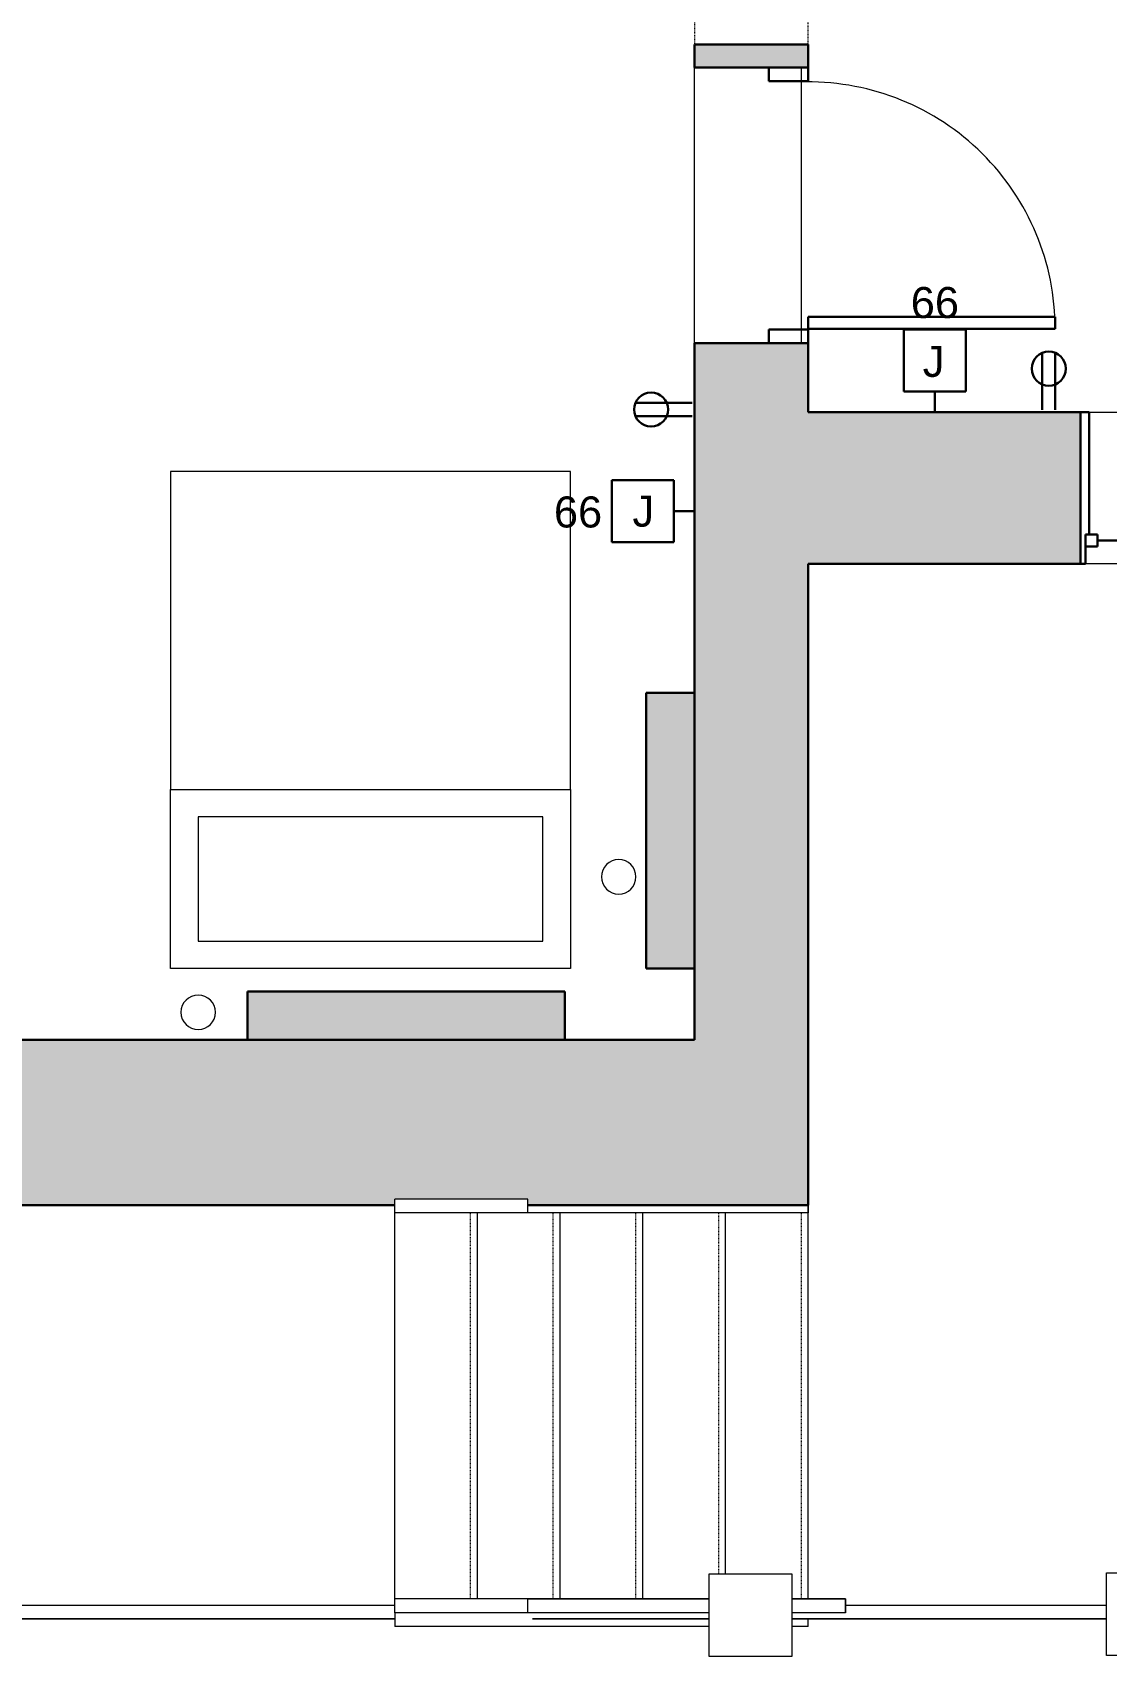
# Model space of a CAD drawing. Header units: inches. Extents: x -4688 to 1542, y -3558 to 978.
# Drawn here: x 368.2 to 524, y -66.6 to 169 of the extents above; entities that cross this region are included whole.
import ezdxf

# ---------------------------------------------------------------- set-up
doc = ezdxf.new("R2010")
doc.units = ezdxf.units.IN
doc.header["$MEASUREMENT"] = 0
doc.linetypes.add('Overhead', pattern=[0.15625, 0.09375, -0.0625])
doc.linetypes.add('Overhead 1_16_', pattern=[0.101562, 0.0625, -0.039062])
for name, color, linetype, lineweight in [('A-ANNO-NOTE', 131, 'Continuous', 40), ('A-COLS', 52, 'Continuous', 18), ('A-DETL-GENF', 92, 'Continuous', 18), ('A-DETL-MEDM', 33, 'Continuous', 18), ('A-DOOR', 31, 'Continuous', 18), ('A-DOOR-FRAM', 31, 'Continuous', 30), ('A-FLOR', 192, 'Continuous', 18), ('A-FLOR-HRAL', 11, 'Continuous', 18), ('A-GLAZ', 151, 'Continuous', 18), ('A-WALL', 113, 'Continuous', 18), ('A-WALL-PATT', 111, 'Continuous', 18), ('S-STRS', 31, 'Continuous', 18)]:
    doc.layers.add(name, color=color, linetype=linetype, lineweight=lineweight)
doc.styles.add('Arial', font='arial.ttf', dxfattribs={"height": 4.5})
doc.styles.add('Swis721 Lt BT', font='swissl.ttf', dxfattribs={"height": 4.5})

# ---------------------------------------------------------------- blocks, each defined once
blk = doc.blocks.new('Top Rail Type - Top Rail_Internal_-5011479-1st Floor Power _ Signal')
at = {"layer": 'A-FLOR-HRAL', "lineweight": 9}
for p, q in [((354.13, -59.18), (420.78, -59.18)), ((420.78, -61.18), (354.13, -61.18)), ((466.4, -61.18), (440.75, -61.18)), ((524.04, -61.18), (478.4, -61.18)), ((486.19, -59.18), (524.04, -59.18))]:
    blk.add_line(p, q, dxfattribs=at)
blk = doc.blocks.new('Top Rail Type - Top Rail_Internal_-V4-1st Floor Power _ Signal')
at = {"layer": 'A-FLOR-HRAL', "lineweight": 9}
for p, q in [((354.13, -59.18), (420.78, -59.18)), ((354.13, -61.18), (420.78, -61.18)), ((440.75, -61.18), (466.4, -61.18)), ((478.4, -61.18), (524.04, -61.18)), ((486.19, -59.18), (524.04, -59.18))]:
    blk.add_line(p, q, dxfattribs=at)
blk = doc.blocks.new('Double Hung - side window 3_ 6_5_ x 5_ 6_ 2-5312470-1st Floor Power _ Signal')
at = {"layer": 'A-GLAZ', "color": 8, "lineweight": 30}
for p, q in [((-21.25, 11), (-20.5, 11)), ((-20.5, 6.75), (-20.5, 11)), ((20.5, 6.75), (20.5, 11)), ((21.25, 11), (20.5, 11)), ((-20.5, 8.5), (-20.5, 6.75)), ((-20.5, 8.5), (-18.75, 8.5)), ((-18.75, 8.5), (-18.75, 6.75)), ((-18.75, 7.625), (18.75, 7.625)), ((18.75, 8.5), (18.75, 6.75)), ((20.5, 8.5), (18.75, 8.5)), ((20.5, 8.5), (20.5, 6.75)), ((-20.5, 6.75), (-18.75, 6.75)), ((-20.5, 6.75), (-20, 6.75)), ((-20, -11), (-20, 6.75)), ((20.5, 6.75), (18.75, 6.75)), ((20, 6.75), (20.5, 6.75)), ((20, 6.75), (20, -11)), ((-20, -11), (-21.25, -11)), ((20, -11), (21.25, -11))]:
    blk.add_line(p, q, dxfattribs=at)
blk = doc.blocks.new('Single Flush - D2 3_ X 8_-8252886-1st Floor Power _ Signal')
at = {"layer": 'A-DOOR', "lineweight": 30}
for p, q in [((16.15625, 44.0625), (16.15625, 8.25)), ((17.90625, 44.0625), (16.15625, 44.0625)), ((17.90625, 8.25), (17.90625, 44.0625)), ((16.15625, 8.25), (17.90625, 8.25))]:
    blk.add_line(p, q, dxfattribs=at)
at = {"layer": 'A-DOOR', "lineweight": 9}
blk.add_arc((17.90625, 8.25), 35.8125, 90, 180.5, dxfattribs=at)
at = {"layer": 'A-DOOR-FRAM'}
for p, q in [((-20, 2.5), (-20, 8.25)), ((-20, 8.25), (-18, 8.25)), ((-18, 2.5), (-18, 8.25)), ((18.000004, 2.5), (18.000004, 8.25)), ((18.000004, 8.25), (20.000004, 8.25)), ((20.000004, 2.5), (20.000004, 8.25)), ((-20, 2.5), (-18, 2.5)), ((18.000004, 2.5), (20.000004, 2.5))]:
    blk.add_line(p, q, dxfattribs=at)
blk = doc.blocks.new('Door-Opening - 96_ x 96_ 4-7365091-1st Floor Power _ Signal')
at = {"layer": 'A-DETL-GENF', "linetype": 'Overhead', "lineweight": 9}
for p, q in [((67.68, 8.25), (-68.32, 8.25)), ((-68.32, -8.25), (67.68, -8.25))]:
    blk.add_line(p, q, dxfattribs=at)
at = {"layer": 'A-DETL-MEDM', "lineweight": 30}
for p, q in [((-68.32, 8.25), (-68.32, -8.25)), ((67.68, -8.25), (67.68, 8.25))]:
    blk.add_line(p, q, dxfattribs=at)
blk = doc.blocks.new('Top Rail Type - Top Rail_Internal_-7464454-1st Floor Power _ Signal')
at = {"layer": 'A-FLOR-HRAL', "lineweight": 9}
for p, q in [((440.09, -2.27), (440.09, -0.27)), ((480.78, -2.27), (440.09, -2.27)), ((480.78, -1.17), (480.78, -2.27))]:
    blk.add_line(p, q, dxfattribs=at)
blk = doc.blocks.new('Top Rail Type - Top Rail_Internal_-V72-1st Floor Power _ Signal')
at = {"layer": 'A-FLOR-HRAL', "lineweight": 9}
for p, q in [((420.78, -2.27), (420.78, -0.27)), ((432.78, -0.27), (420.78, -0.27)), ((432.78, -2.27), (420.78, -2.27)), ((440.09, -0.27), (432.78, -0.27)), ((480.78, -2.27), (432.78, -2.27)), ((480.78, -2.27), (480.78, -1.17))]:
    blk.add_line(p, q, dxfattribs=at)
blk = doc.blocks.new('Top Rail Type - Top Rail_Internal_-7464466-1st Floor Power _ Signal')
at = {"layer": 'A-FLOR-HRAL', "lineweight": 9}
for p, q in [((440.09, -60.27), (440.09, -58.27)), ((440.09, -58.27), (466.4, -58.27)), ((478.4, -58.27), (486.19, -58.27)), ((486.19, -58.27), (486.19, -60.27)), ((466.4, -60.27), (440.09, -60.27)), ((486.19, -60.27), (478.4, -60.27))]:
    blk.add_line(p, q, dxfattribs=at)
blk = doc.blocks.new('Top Rail Type - Top Rail_Internal_-V73-1st Floor Power _ Signal')
at = {"layer": 'A-FLOR-HRAL', "lineweight": 9}
for p, q in [((420.78, -60.27), (420.78, -58.27)), ((432.78, -58.27), (420.78, -58.27)), ((466.4, -58.27), (432.78, -58.27)), ((486.19, -58.27), (478.4, -58.27)), ((486.19, -60.27), (486.19, -58.27)), ((432.78, -60.27), (420.78, -60.27)), ((466.4, -60.27), (432.78, -60.27)), ((486.19, -60.27), (478.4, -60.27))]:
    blk.add_line(p, q, dxfattribs=at)

msp = doc.modelspace()

# ---------------------------------------------------------------- hatches: boundary and pattern name
at = {"layer": 'A-WALL-PATT', "lineweight": 9}
h = msp.add_hatch(color=7, dxfattribs=at)
h.paths.add_polyline_path([(480.78, -1.17), (480.78, 123.89), (464.28, 123.89), (464.28, -1.17)], flags=0)
h.paths.add_polyline_path([(480.78, 163.89), (480.78, 167.2), (464.28, 167.2), (464.28, 163.89)], flags=0)
h.paths.add_polyline_path([(464.28, 303.2), (480.78, 303.2), (480.78, 394.76), (464.28, 394.76)], flags=0)
h.paths.add_polyline_path([(464.28, 430.76), (480.78, 430.76), (480.78, 498.76), (464.28, 498.76), (464.28, 441.2)], flags=0)
h.paths.add_polyline_path([(480.78, 534.76), (480.78, 814.52), (464.28, 814.52), (464.28, 534.76)], flags=0)
h = msp.add_hatch(color=7, dxfattribs=at)
h.paths.add_polyline_path([(1329.15, 91.89), (1329.15, 113.89), (1290.24, 113.89), (1290.24, 91.89)], flags=0)
h.paths.add_polyline_path([(1263.74, 91.89), (1263.74, 113.89), (1161.83, 113.89), (1161.83, 91.89), (1210.67, 91.89)], flags=0)
h.paths.add_polyline_path([(1120.83, 91.89), (1120.83, 113.89), (1049.4, 113.89), (1049.4, 91.89)], flags=0)
h.paths.add_polyline_path([(1006.9, 91.89), (1006.9, 113.89), (966.34, 113.89), (966.34, 91.89), (996.51, 91.89)], flags=0)
h.paths.add_polyline_path([(923.84, 91.89), (923.84, 113.89), (890.51, 113.89), (890.51, 91.89)], flags=0)
h.paths.add_polyline_path([(848.01, 91.89), (848.01, 113.89), (799.34, 113.89), (799.34, 91.89)], flags=0)
h.paths.add_polyline_path([(756.84, 91.89), (756.84, 113.89), (677.93, 113.89), (677.93, 91.89)], flags=0)
h.paths.add_polyline_path([(635.43, 91.89), (635.43, 113.89), (562.75, 113.89), (562.75, 91.89), (568.19, 91.89)], flags=0)
h.paths.add_polyline_path([(520.25, 91.89), (520.25, 113.89), (480.78, 113.89), (480.78, 91.89)], flags=0)
for points in [[(457.28, 33.17), (464.28, 33.17), (464.28, 73.17), (457.28, 73.17), (457.28, 51.73)], [(445.44, 22.83), (445.44, 29.83), (399.44, 29.83), (399.44, 22.83), (407.57, 22.83)], [(440.08, -1.17), (464.28, -1.17), (464.28, 22.83), (18.22, 22.83), (18.22, -1.17), (420.78, -1.17), (420.78, -0.27), (440.08, -0.27)]]:
    msp.add_hatch(color=7, dxfattribs=at).paths.add_polyline_path(points, flags=0)

# ---------------------------------------------------------------- linework, layer by layer
at = {"layer": 'A-ANNO-NOTE', "lineweight": 30}
for p, q in [((503.64, 125.89), (494.64, 125.89)), ((494.64, 125.89), (494.64, 116.89)), ((503.64, 116.89), (503.64, 125.89)), ((514.7, 114.22), (514.7, 122.48)), ((516.61, 114.22), (516.61, 122.48)), ((494.64, 116.89), (503.64, 116.89)), ((499.14, 113.89), (499.14, 116.89)), ((463.95, 115.23), (455.69, 115.23)), ((463.95, 113.31), (455.69, 113.31)), ((500.64, 113.89), (497.64, 113.89)), ((461.28, 104.03), (452.28, 104.03)), ((452.28, 104.03), (452.28, 95.03)), ((461.28, 95.03), (461.28, 104.03)), ((464.28, 99.53), (461.28, 99.53)), ((464.28, 101.03), (464.28, 98.03)), ((452.28, 95.03), (461.28, 95.03))]:
    msp.add_line(p, q, dxfattribs=at)
for centre in [(515.66, 120.2), (457.97, 114.27)]:
    msp.add_circle(centre, 2.47, dxfattribs=at)
at = {"layer": 'A-COLS', "lineweight": 9}
for p, q in [((466.4, -54.63), (478.4, -54.63)), ((466.4, -66.63), (466.4, -54.63)), ((478.4, -54.63), (478.4, -66.63)), ((524.04, -54.5), (536.04, -54.5)), ((524.04, -66.5), (524.04, -54.5)), ((478.4, -66.63), (466.4, -66.63)), ((536.04, -66.5), (524.04, -66.5))]:
    msp.add_line(p, q, dxfattribs=at)
at = {"layer": 'A-FLOR'}
for p, q in [((464.28, 123.89), (464.28, 163.89)), ((479.74, 163.89), (479.74, 123.89)), ((446.28, 105.28), (388.28, 105.28)), ((388.28, 105.28), (388.28, 59.17)), ((446.28, 59.17), (446.28, 105.28))]:
    msp.add_line(p, q, dxfattribs=at)
for centre, start, end in [((453.28, 46.48), 0, 180), ((453.28, 46.48), 180, 360), ((392.28, 26.83), 0, 180), ((392.28, 26.83), 180, 360)]:
    msp.add_arc(centre, 2.5, start, end, dxfattribs=at)
at = {"layer": 'A-WALL', "color": 8, "lineweight": 30}
for p, q in [((464.28, 167.2), (464.28, 163.89)), ((480.78, 163.89), (480.78, 167.2)), ((464.28, 163.89), (480.78, 163.89)), ((464.28, 123.89), (464.28, 22.83)), ((480.78, 123.89), (464.28, 123.89)), ((480.78, 113.89), (480.78, 123.89)), ((520.25, 113.89), (480.78, 113.89)), ((520.25, 91.89), (520.25, 113.89)), ((480.78, 91.89), (520.25, 91.89)), ((480.78, -1.17), (480.78, 91.89)), ((457.28, 73.17), (457.28, 33.17)), ((464.28, 73.17), (457.28, 73.17)), ((457.28, 33.17), (464.28, 33.17)), ((445.44, 29.83), (399.44, 29.83)), ((399.44, 29.83), (399.44, 22.83)), ((445.44, 22.83), (445.44, 29.83)), ((464.28, 22.83), (18.22, 22.83)), ((1.72, -1.17), (420.78, -1.17)), ((440.08, -1.17), (480.78, -1.17))]:
    msp.add_line(p, q, dxfattribs=at)
at = {"layer": 'A-WALL', "lineweight": 9}
for p, q in [((520.25, 113.89), (562.75, 113.89)), ((562.75, 91.89), (520.25, 91.89)), ((388.28, 59.17), (446.28, 59.17)), ((388.28, 33.17), (388.28, 59.17)), ((446.28, 59.17), (446.28, 33.17)), ((442.28, 55.17), (392.28, 55.17)), ((392.28, 55.17), (392.28, 37.17)), ((442.28, 37.17), (442.28, 55.17)), ((392.28, 37.17), (442.28, 37.17)), ((446.28, 33.17), (388.28, 33.17))]:
    msp.add_line(p, q, dxfattribs=at)
at = {"layer": 'S-STRS', "lineweight": 9}
for p, q in [((420.78, -58.27), (420.78, -2.27)), ((432.78, -58.27), (432.78, -2.27)), ((444.78, -58.27), (444.78, -2.27)), ((456.78, -58.27), (456.78, -2.27)), ((468.78, -54.63), (468.78, -2.27)), ((480.78, -58.27), (480.78, -2.27)), ((420.78, -60.27), (420.78, -62.27)), ((480.78, -62.27), (480.78, -61.18)), ((466.4, -62.27), (420.78, -62.27)), ((480.78, -62.27), (478.4, -62.27))]:
    msp.add_line(p, q, dxfattribs=at)
at = {"layer": 'S-STRS', "linetype": 'Overhead 1_16_', "lineweight": 9}
for p, q in [((431.78, -58.27), (431.78, -2.27)), ((443.78, -58.27), (443.78, -2.27)), ((455.78, -58.27), (455.78, -2.27)), ((467.78, -54.63), (467.78, -2.27)), ((479.78, -58.27), (479.78, -2.27))]:
    msp.add_line(p, q, dxfattribs=at)

# ---------------------------------------------------------------- block references
at = {"layer": 'A-DOOR'}
for name, p, rotation in [('Door-Opening - 96_ x 96_ 4-7365091-1st Floor Power _ Signal', (472.53, 235.52), 89.9999999999999), ('Single Flush - D2 3_ X 8_-8252886-1st Floor Power _ Signal', (472.53, 143.89), 269.9999999999999)]:
    msp.add_blockref(name, p, dxfattribs=dict(at, rotation=rotation))
at = {"layer": 'A-FLOR-HRAL', "lineweight": 9}
for name in ['Top Rail Type - Top Rail_Internal_-5011479-1st Floor Power _ Signal', 'Top Rail Type - Top Rail_Internal_-V4-1st Floor Power _ Signal', 'Top Rail Type - Top Rail_Internal_-V72-1st Floor Power _ Signal', 'Top Rail Type - Top Rail_Internal_-7464454-1st Floor Power _ Signal', 'Top Rail Type - Top Rail_Internal_-V73-1st Floor Power _ Signal', 'Top Rail Type - Top Rail_Internal_-7464466-1st Floor Power _ Signal']:
    msp.add_blockref(name, (0, 0), dxfattribs=at)
at = {"layer": 'A-GLAZ', "rotation": 180}
msp.add_blockref('Double Hung - side window 3_ 6_5_ x 5_ 6_ 2-5312470-1st Floor Power _ Signal', (541.5, 102.89), dxfattribs=at)

# ---------------------------------------------------------------- texts
at = {"layer": 'A-ANNO-NOTE', "lineweight": 9, "char_height": 4.5, "attachment_point": 1}
for s, insert, width, style in [('66', (495.64, 132.04), 8.181, 'Swis721 Lt BT'), ('J', (497.38, 123.51), 3.939, 'Arial'), ('66', (443.88, 101.66), 8.181, 'Swis721 Lt BT'), ('J', (455.27, 101.78), 3.939, 'Arial')]:
    msp.add_mtext(s, dxfattribs=dict(at, insert=insert, width=width, style=style))

doc.saveas('drawing.dxf')
